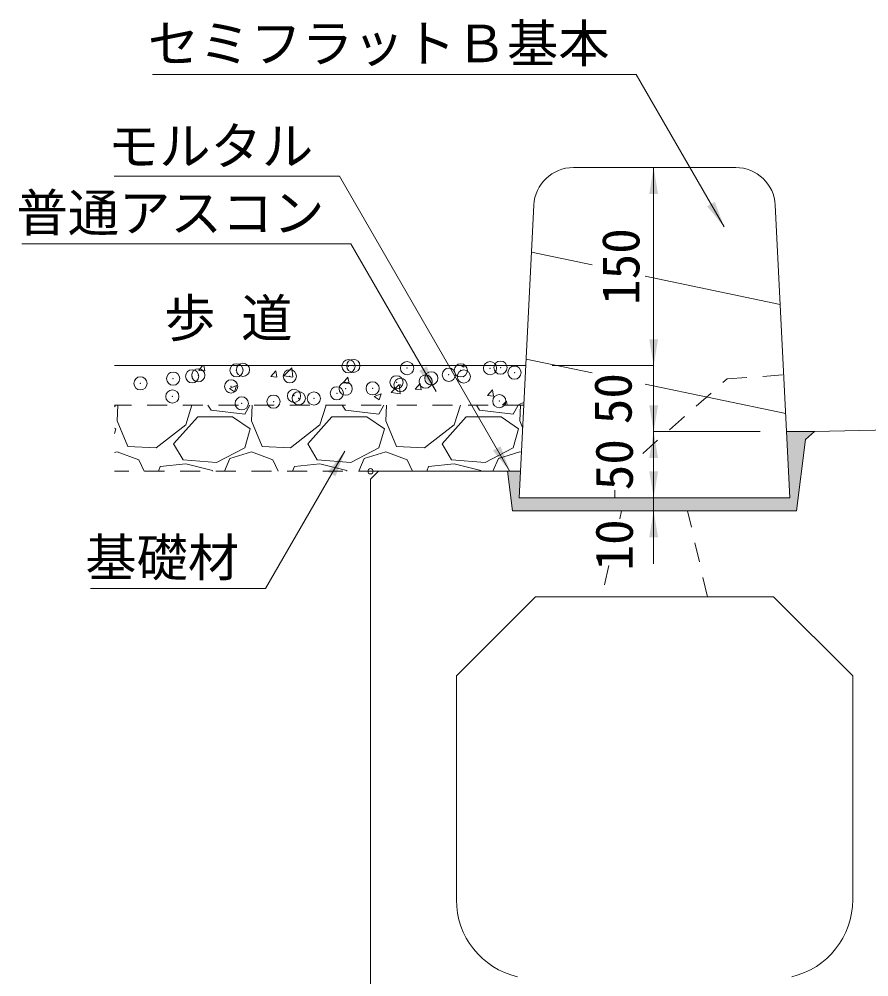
# Model space of a CAD drawing. Units: millimetres at full size; some dimension numbers follow another scale. Extents: x 80703 to 103503, y 5263 to 15046.
# Drawn here: x 90732 to 91375, y 11072 to 11797 of the extents above; entities that cross this region are included whole.
import ezdxf
from ezdxf.enums import TextEntityAlignment as Align

# ---------------------------------------------------------------- set-up
doc = ezdxf.new("R2010")
doc.units = ezdxf.units.MM
doc.header["$LTSCALE"] = 20
doc.header["$PDMODE"] = 32
doc.header["$PDSIZE"] = 10
doc.linetypes.add('USER1', pattern=[1.35, 0.75, -0.6])
for name, color, linetype, lineweight in [('0_2', 7, 'Continuous', 9), ('_0-0_', 7, 'Continuous', 20), ('寸法線', 7, 'Continuous', 9), ('本体', 7, 'Continuous', 5), ('補助線', 8, 'Continuous', 13), ('ﾊｯﾁﾝｸﾞ', 7, 'Continuous', 5)]:
    doc.layers.add(name, color=color, linetype=linetype, lineweight=lineweight)
doc.styles.add('ＭＳ ゴシック', font='')
doc.styles.get('ＭＳ ゴシック').set_extended_font_data('MS Gothic')

# ---------------------------------------------------------------- blocks, each defined once
blk = doc.blocks.new('filled_arrow')
at = {"color": 0, "linetype": 'Continuous', "lineweight": -2}
blk.add_solid([(7.5, 1.25), (0, 0), (7.5, -1.25)], dxfattribs=at)

msp = doc.modelspace()

# ---------------------------------------------------------------- hatches: boundary and pattern name
at = {"layer": 'ﾊｯﾁﾝｸﾞ'}
msp.add_hatch(color=8, dxfattribs=at).paths.add_polyline_path([(91110.02, 11435.02), (91111.02, 11455.02), (91101.27, 11455.02), (91105.02, 11425.02), (91320.02, 11425.02), (91326.77, 11479.07), (91333.52, 11485.14), (91312.51, 11485.14), (91315.02, 11435.02)])

# ---------------------------------------------------------------- linework, layer by layer
at = {"layer": '0_2', "lineweight": 20}
for p, q in [((91151.06, 11685.02), (91273.98, 11685.02)), ((91110.02, 11435.02), (91121.09, 11656.52)), ((91315.02, 11435.02), (91303.94, 11656.52)), ((90803.82, 11535.02), (91115.02, 11535.02)), ((91333.52, 11485.14), (91312.52, 11485.02)), ((91326.77, 11479.07), (91333.52, 11485.14)), ((91427.52, 11487.02), (91333.52, 11485.14)), ((91326.77, 11479.07), (91320.02, 11425.02)), ((91003.52, 11455.02), (90997.52, 11449.02)), ((91101.27, 11455.02), (91003.52, 11455.02)), ((91101.27, 11455.02), (91111.02, 11455.02)), ((91101.27, 11455.02), (91105.02, 11425.02)), ((90997.52, 11449.02), (90997.52, 10995.02)), ((91110.02, 11435.02), (91315.02, 11435.02)), ((91320.02, 11425.02), (91105.02, 11425.02)), ((91062.52, 11300.02), (91122.52, 11360.02)), ((91302.52, 11360.02), (91122.52, 11360.02)), ((91302.52, 11360.02), (91362.52, 11300.02)), ((91062.52, 11300.02), (91062.52, 11130.55)), ((91362.52, 11130.55), (91362.52, 11300.02))]:
    msp.add_line(p, q, dxfattribs=at)
at = {"layer": '0_2', "linetype": 'USER1'}
for p, q in [((91113.52, 11505.02), (90803.82, 11505.02)), ((91003.52, 11455.02), (90803.82, 11455.02)), ((91187.52, 11425.02), (91186.12, 11418.94)), ((91252.52, 11360.02), (91237.52, 11425.02)), ((91177.97, 11383.64), (91172.52, 11360.02))]:
    msp.add_line(p, q, dxfattribs=at)
at = {"layer": '0_2', "lineweight": 20}
for centre, radius, start, end in [((91151.06, 11655.02), 30, 90, 177.13789), ((91273.98, 11655.02), 30, 2.8627, 90), ((91122.52, 11130.55), 60, 180, 256.65785), ((91302.52, 11130.55), 60, 283.34237, 0)]:
    msp.add_arc(centre, radius, start, end, dxfattribs=at)
at = {"layer": '_0-0_', "linetype": 'USER1', "lineweight": 9}
for p, q in [((91203.57, 11468.6), (91267.52, 11525.02)), ((91267.52, 11525.02), (91310.37, 11528.02)), ((91182.52, 11435.02), (91182.52, 11440.75))]:
    msp.add_line(p, q, dxfattribs=at)
at = {"layer": '寸法線'}
for p, q in [((91211.84, 11685.02), (91211.84, 11535.02)), ((91253.98, 11685.02), (91211.84, 11685.02)), ((91211.84, 11575.02), (91211.84, 11445.02)), ((91135.02, 11535.02), (91211.84, 11535.02)), ((91135.02, 11535.02), (91211.84, 11535.02)), ((91211.84, 11525.02), (91211.84, 11415.02)), ((91292.52, 11485.02), (91211.84, 11485.02)), ((91292.52, 11485.02), (91211.84, 11485.02)), ((91211.84, 11475.02), (91211.84, 11385.02)), ((91295.02, 11435.02), (91211.84, 11435.02)), ((91295.02, 11435.02), (91211.84, 11435.02)), ((91295.02, 11425.02), (91211.84, 11425.02))]:
    msp.add_line(p, q, dxfattribs=at)
for points in [[(91265.25, 11640), (91198.53, 11755.56), (90832.54, 11755.56)], [(91103.08, 11454.96), (90974.13, 11678.48), (90803.52, 11678.48)], [(91047.24, 11515.38), (90982.62, 11627.32), (90733.58, 11627.32)], [(90978.19, 11470.29), (90918.15, 11366.3), (90785.46, 11366.3)]]:
    msp.add_lwpolyline(points, dxfattribs=at)
at = {"layer": '本体', "lineweight": 9}
for p, q in [((91165.27, 11611.3), (91119.32, 11620.98)), ((91307.7, 11581.29), (91205.48, 11602.83)), ((91165.27, 11529.47), (91115.27, 11539.98)), ((91311.84, 11498.67), (91205.48, 11521.02))]:
    msp.add_line(p, q, dxfattribs=at)
at = {"layer": '補助線'}
msp.add_circle((90997.52, 11455.02), 2, dxfattribs=at)
at = {"layer": 'ﾊｯﾁﾝｸﾞ'}
for p, q in [((90867.44, 11531.45), (90870.44, 11535.02)), ((90867.44, 11531.45), (90872, 11531.05)), ((90871.99, 11531.05), (90871.26, 11535.02)), ((90931.95, 11527.26), (90937.88, 11533.45)), ((90938.72, 11526.21), (90937.88, 11533.45)), ((91066.19, 11535.02), (91068.1, 11533.74)), ((91068.1, 11533.74), (91068.54, 11535.02)), ((90922.1, 11526.67), (90925.77, 11531.05)), ((90922.1, 11526.67), (90926.65, 11526.27)), ((90926.65, 11526.27), (90925.77, 11531.04)), ((90931.95, 11527.26), (90938.72, 11526.21)), ((90976.75, 11521.89), (90980.43, 11526.26)), ((90981.3, 11521.49), (90980.42, 11526.26)), ((90890.78, 11517.82), (90896.12, 11519.87)), ((90890.78, 11517.82), (90894.57, 11515.26)), ((90894.57, 11515.26), (90896.11, 11519.87)), ((90976.75, 11521.89), (90981.31, 11521.49)), ((91013.27, 11514.65), (91019.21, 11520.84)), ((91020.05, 11513.6), (91019.2, 11520.83)), ((91031.41, 11517.1), (91035.08, 11521.48)), ((91031.41, 11517.1), (91035.96, 11516.71)), ((91035.96, 11516.7), (91035.08, 11521.48)), ((91086.06, 11512.32), (91089.74, 11516.7)), ((91090.61, 11511.92), (91089.73, 11516.7)), ((91000.29, 11511.72), (91005.63, 11513.77)), ((91000.29, 11511.72), (91004.08, 11509.16)), ((91004.08, 11509.16), (91005.62, 11513.76)), ((91013.27, 11514.65), (91020.05, 11513.6)), ((91086.06, 11512.32), (91090.62, 11511.92)), ((90803.82, 11503.84), (90804.48, 11505.02)), ((90806.36, 11505.02), (90805.8, 11493.18)), ((90857.61, 11490.13), (90862.38, 11505.02)), ((90874.44, 11505.02), (90876.92, 11501.3)), ((90902.32, 11498.26), (90906.08, 11505.02)), ((90907.96, 11505.02), (90907.4, 11493.18)), ((90959.21, 11490.13), (90963.98, 11505.02)), ((90976.04, 11505.02), (90978.52, 11501.3)), ((91003.92, 11498.26), (91007.68, 11505.02)), ((91009.56, 11505.02), (91009, 11493.18)), ((91060.81, 11490.13), (91065.58, 11505.02)), ((91077.64, 11505.02), (91080.12, 11501.3)), ((91097.46, 11505.02), (91100.53, 11508.22)), ((91100.9, 11505.02), (91100.53, 11508.22)), ((91105.52, 11498.26), (91109.28, 11505.02)), ((91109.8, 11505.62), (91113.62, 11507.08)), ((91109.8, 11505.61), (91110.67, 11505.02)), ((91111.16, 11505.02), (91110.6, 11493.18)), ((90848.47, 11475.9), (90866.76, 11496.22)), ((90866.76, 11496.22), (90893.17, 11496.22)), ((90876.92, 11501.3), (90902.32, 11498.26)), ((90893.17, 11496.22), (90906.38, 11487.08)), ((90950.07, 11475.9), (90968.36, 11496.22)), ((90968.36, 11496.22), (90994.77, 11496.22)), ((90978.52, 11501.3), (91003.92, 11498.26)), ((90994.77, 11496.22), (91007.98, 11487.08)), ((91051.67, 11475.9), (91069.96, 11496.22)), ((91069.96, 11496.22), (91096.37, 11496.22)), ((91080.12, 11501.3), (91105.52, 11498.26)), ((91096.37, 11496.22), (91109.58, 11487.08)), ((90803.82, 11487.75), (90804.78, 11487.08)), ((90805.8, 11493.18), (90813.93, 11473.87)), ((90835.26, 11472.86), (90857.61, 11490.13)), ((90907.4, 11493.18), (90915.53, 11473.87)), ((90936.86, 11472.86), (90959.21, 11490.13)), ((91009, 11493.18), (91017.13, 11473.87)), ((91038.46, 11472.86), (91060.81, 11490.13)), ((91110.6, 11493.18), (91112.68, 11488.23)), ((90804.78, 11487.08), (90803.82, 11483.71)), ((90906.38, 11487.08), (90902.32, 11472.86)), ((91007.98, 11487.08), (91003.92, 11472.86)), ((91109.58, 11487.08), (91105.52, 11472.86)), ((90813.93, 11473.87), (90835.26, 11472.86)), ((90855.58, 11463.71), (90848.47, 11475.9)), ((90915.53, 11473.87), (90936.86, 11472.86)), ((90957.18, 11463.71), (90950.07, 11475.9)), ((91017.13, 11473.87), (91038.46, 11472.86)), ((91058.78, 11463.71), (91051.67, 11475.9)), ((90803.82, 11469.19), (90805.8, 11469.81)), ((90805.8, 11469.81), (90822.05, 11463.71)), ((90902.32, 11472.86), (90880.98, 11461.68)), ((90891.14, 11464.73), (90907.4, 11469.81)), ((90907.4, 11469.81), (90923.65, 11463.71)), ((91003.92, 11472.86), (90982.58, 11461.68)), ((90992.74, 11464.73), (91009, 11469.81)), ((91009, 11469.81), (91025.25, 11463.71)), ((91105.52, 11472.86), (91084.18, 11461.68)), ((91094.34, 11464.73), (91110.6, 11469.81)), ((91110.6, 11469.81), (91111.74, 11469.38)), ((90822.05, 11463.71), (90826.06, 11455.02)), ((90836.96, 11455.02), (90838.31, 11458.63)), ((90857.61, 11460.66), (90838.31, 11458.63)), ((90880.98, 11461.68), (90855.58, 11463.71)), ((90877.93, 11455.58), (90857.61, 11460.66)), ((90886.98, 11455.02), (90891.14, 11464.73)), ((90923.65, 11463.71), (90927.66, 11455.02)), ((90938.56, 11455.02), (90939.91, 11458.63)), ((90959.21, 11460.66), (90939.91, 11458.63)), ((90982.58, 11461.68), (90957.18, 11463.71)), ((90979.53, 11455.58), (90959.21, 11460.66)), ((90988.58, 11455.02), (90992.74, 11464.73)), ((91025.25, 11463.71), (91029.26, 11455.02)), ((91040.16, 11455.02), (91041.51, 11458.63)), ((91060.81, 11460.66), (91041.51, 11458.63)), ((91084.18, 11461.68), (91058.78, 11463.71)), ((91081.13, 11455.58), (91060.81, 11460.66)), ((91090.18, 11455.02), (91094.34, 11464.73)), ((90878.05, 11455.02), (90877.93, 11455.58)), ((90979.65, 11455.02), (90979.53, 11455.58)), ((91081.25, 11455.02), (91081.13, 11455.58))]:
    msp.add_line(p, q, dxfattribs=at)
for p in [(90980.85, 11534.54), (90984.51, 11534.87), (91095.93, 11533.49), (90862.47, 11526.94), (90867.17, 11527.69), (90896.03, 11531.49), (90900.96, 11531.82), (90936.41, 11526.92), (91025.19, 11533.15), (91056.8, 11528.12), (91065.86, 11531.43), (91068.1, 11526.73), (91087.99, 11533.07), (91106.54, 11529.72), (90823.35, 11521.58), (90848.1, 11525.18), (90891.98, 11519.29), (91017.23, 11522.41), (91020.17, 11520.41), (91039.24, 11522.93), (91043.55, 11525.44), (90847.54, 11511.66), (90939.61, 11512.17), (90972.04, 11514.08), (90978.74, 11517.53), (90999.11, 11517.81), (90900.04, 11506.45), (90924.11, 11507.77), (90943.19, 11510.28), (90954.67, 11510.18), (91095, 11508.12)]:
    msp.add_point(p, dxfattribs=at)

# ---------------------------------------------------------------- block references
at = {"layer": '寸法線', "xscale": 2.67, "yscale": 2.67}
for p, rotation in [((91211.84, 11685.02), 270), ((91265.25, 11640), 120), ((91211.84, 11535.02), 90), ((91211.84, 11535.02), 90), ((91047.24, 11515.38), 120), ((91211.84, 11485.02), 90), ((91211.84, 11485.02), 270), ((91103.08, 11454.96), 120), ((90978.19, 11470.29), 240), ((91211.84, 11435.02), 90), ((91211.84, 11425.02), 270)]:
    msp.add_blockref('filled_arrow', p, dxfattribs=dict(at, rotation=rotation))

# ---------------------------------------------------------------- texts
at = {"layer": '0_2', "style": 'ＭＳ ゴシック'}
msp.add_text('歩 道', height=28.48, dxfattribs=at).set_placement((90841.4, 11548.26), align=Align.BOTTOM_LEFT)
at = {"layer": '寸法線', "style": 'ＭＳ ゴシック'}
for s, p in [('セミフラットＢ基本', (91178.53, 11793.24)), ('モルタル', (90954.13, 11715.55)), ('普通アスコン', (90962.62, 11664.99)), ('基礎材', (90898.15, 11403.97))]:
    msp.add_text(s, height=28.48, dxfattribs=at).set_placement(p, align=Align.TOP_RIGHT)
for s, p in [('150', (91186.84, 11610.02)), ('50', (91180.94, 11510.02)), ('50', (91181.84, 11460.02)), ('10', (91181.84, 11399.24))]:
    msp.add_text(s, height=28.48, rotation=90, dxfattribs=at).set_placement(p, align=Align.MIDDLE_CENTER)

doc.saveas('drawing.dxf')
